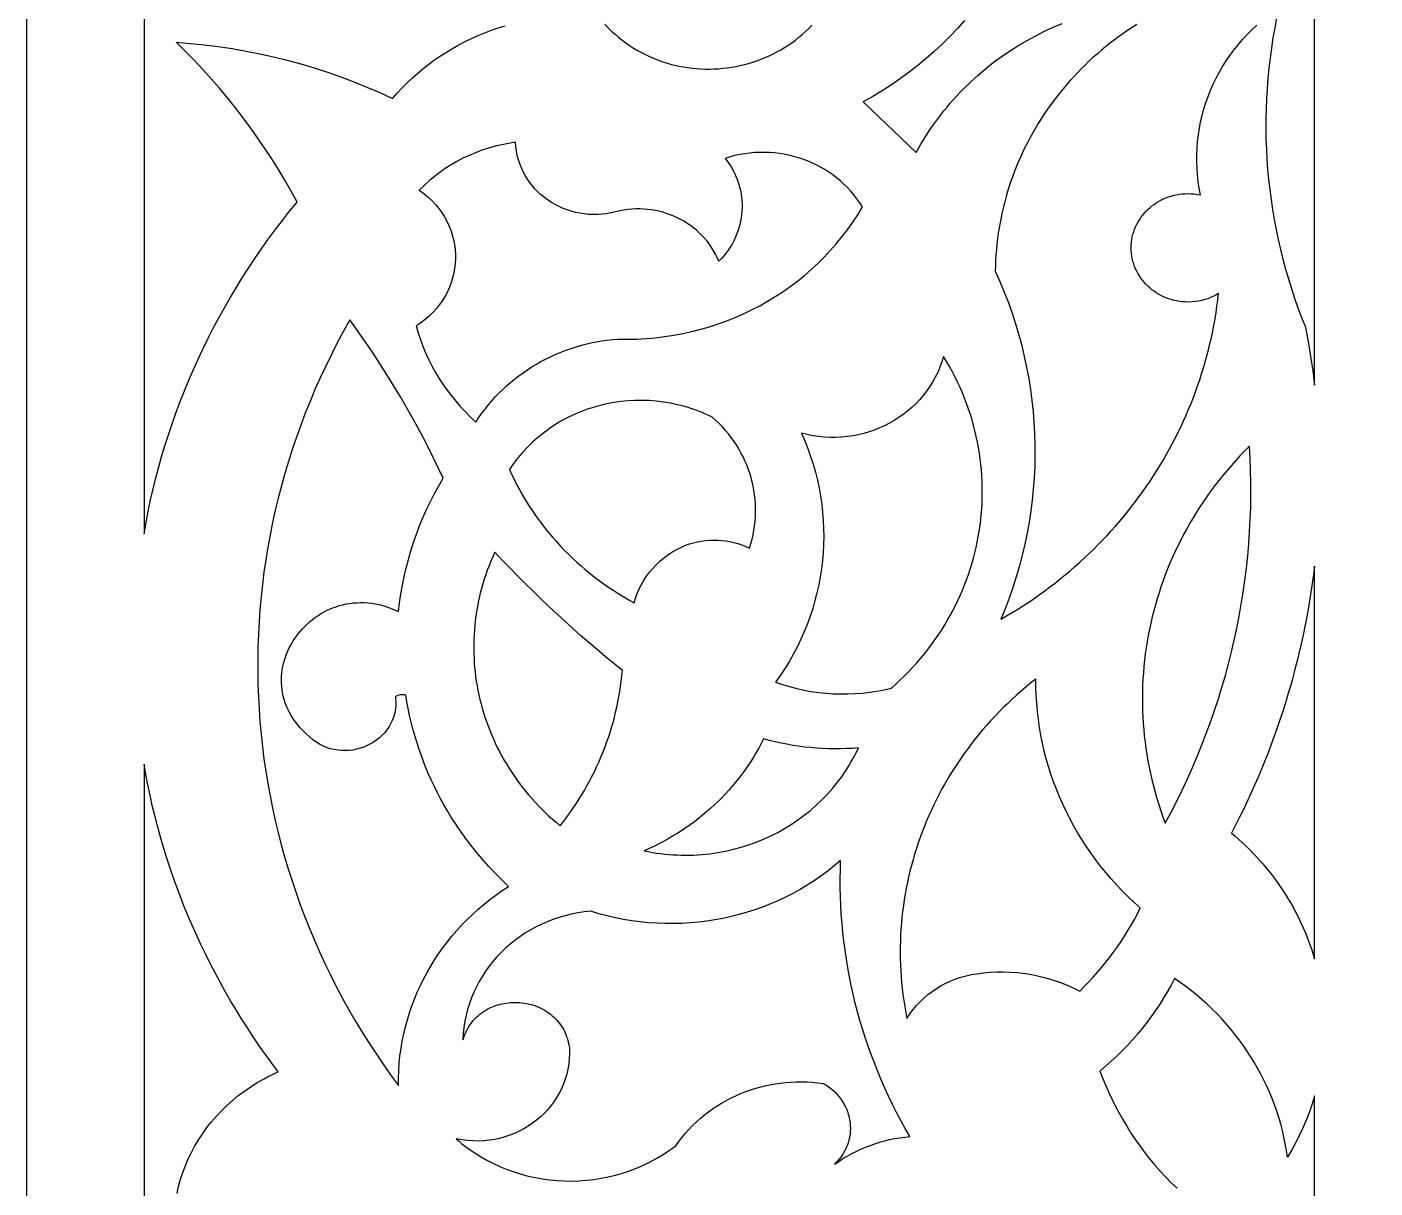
# Model space of a CAD drawing. Extents: x -1429 to -724, y 80 to 630.
# Drawn here: x -1369.3 to -1311.7, y 414.5 to 464.1 of the extents above; entities that cross this region are included whole.
import ezdxf

# ---------------------------------------------------------------- set-up
doc = ezdxf.new("R2010")
doc.units = 0
doc.layers.add('LAYER_1', color=18, linetype='CONTINUOUS')

msp = doc.modelspace()

# ---------------------------------------------------------------- linework, layer by layer
at = {"layer": 'LAYER_1'}
for points in [[(-784.299, 144.673), (-1369.299, 144.673), (-1369.299, 569.673), (-994.512, 569.673), (-784.299, 409.912)], [(-1348.725, 459.168), (-1349.016, 459.111), (-1349.304, 459.043), (-1349.587, 458.963), (-1349.866, 458.871), (-1350.14, 458.769), (-1350.41, 458.656), (-1350.673, 458.531), (-1350.931, 458.396), (-1351.183, 458.251), (-1351.428, 458.095), (-1351.666, 457.93), (-1351.897, 457.754), (-1352.121, 457.569), (-1352.336, 457.374), (-1352.543, 457.17), (-1352.445, 457.101), (-1352.351, 457.03), (-1352.26, 456.957), (-1352.172, 456.882), (-1352.005, 456.726), (-1351.851, 456.563), (-1351.711, 456.392), (-1351.582, 456.216), (-1351.467, 456.034), (-1351.364, 455.846), (-1351.274, 455.654), (-1351.196, 455.458), (-1351.132, 455.259), (-1351.08, 455.058), (-1351.04, 454.854), (-1351.013, 454.648), (-1350.999, 454.442), (-1350.998, 454.235), (-1351.009, 454.029), (-1351.032, 453.823), (-1351.068, 453.619), (-1351.117, 453.417), (-1351.178, 453.217), (-1351.252, 453.021), (-1351.338, 452.829), (-1351.437, 452.641), (-1351.548, 452.458), (-1351.671, 452.28), (-1351.808, 452.109), (-1351.956, 451.945), (-1352.117, 451.788), (-1352.29, 451.639), (-1352.476, 451.498), (-1352.574, 451.431), (-1352.674, 451.367), (-1352.589, 451.074), (-1352.492, 450.785), (-1352.386, 450.5), (-1352.269, 450.22), (-1352.141, 449.943), (-1352.005, 449.672), (-1351.858, 449.405), (-1351.701, 449.143), (-1351.535, 448.886), (-1351.36, 448.636), (-1351.176, 448.391), (-1350.982, 448.152), (-1350.78, 447.919), (-1350.569, 447.693), (-1350.349, 447.474), (-1350.121, 447.261), (-1349.996, 447.451), (-1349.866, 447.637), (-1349.731, 447.818), (-1349.59, 447.994), (-1349.444, 448.166), (-1349.293, 448.334), (-1349.137, 448.496), (-1348.977, 448.654), (-1348.812, 448.807), (-1348.643, 448.955), (-1348.469, 449.098), (-1348.291, 449.236), (-1348.109, 449.369), (-1347.923, 449.497), (-1347.734, 449.619), (-1347.54, 449.736), (-1347.344, 449.847), (-1347.143, 449.953), (-1346.94, 450.053), (-1346.733, 450.148), (-1346.523, 450.236), (-1346.311, 450.319), (-1346.096, 450.396), (-1345.878, 450.467), (-1345.657, 450.532), (-1345.435, 450.591), (-1345.21, 450.643), (-1344.983, 450.689), (-1344.754, 450.729), (-1344.523, 450.762), (-1344.29, 450.789), (-1344.056, 450.809), (-1343.652, 450.803), (-1343.25, 450.811), (-1342.851, 450.832), (-1342.454, 450.866), (-1342.059, 450.913), (-1341.668, 450.973), (-1341.281, 451.045), (-1340.897, 451.13), (-1340.518, 451.227), (-1340.142, 451.336), (-1339.772, 451.457), (-1339.406, 451.589), (-1339.046, 451.734), (-1338.691, 451.889), (-1338.343, 452.056), (-1338, 452.234), (-1337.664, 452.423), (-1337.335, 452.622), (-1337.013, 452.832), (-1336.698, 453.053), (-1336.391, 453.284), (-1336.092, 453.525), (-1335.802, 453.775), (-1335.519, 454.036), (-1335.246, 454.306), (-1334.982, 454.586), (-1334.728, 454.875), (-1334.484, 455.173), (-1334.249, 455.48), (-1334.025, 455.796), (-1333.812, 456.121), (-1333.61, 456.454), (-1333.724, 456.632), (-1333.846, 456.804), (-1333.975, 456.97), (-1334.11, 457.129), (-1334.252, 457.282), (-1334.4, 457.428), (-1334.553, 457.567), (-1334.712, 457.699), (-1334.877, 457.823), (-1335.046, 457.941), (-1335.22, 458.052), (-1335.399, 458.155), (-1335.582, 458.251), (-1335.768, 458.339), (-1335.959, 458.419), (-1336.152, 458.492), (-1336.349, 458.557), (-1336.548, 458.614), (-1336.75, 458.663), (-1336.954, 458.704), (-1337.16, 458.737), (-1337.368, 458.761), (-1337.577, 458.777), (-1337.787, 458.785), (-1337.998, 458.784), (-1338.21, 458.774), (-1338.421, 458.755), (-1338.633, 458.728), (-1338.845, 458.691), (-1339.056, 458.645), (-1339.266, 458.59), (-1339.475, 458.526), (-1339.38, 458.4), (-1339.291, 458.271), (-1339.208, 458.139), (-1339.133, 458.005), (-1339.064, 457.869), (-1339.003, 457.73), (-1338.948, 457.59), (-1338.9, 457.448), (-1338.858, 457.305), (-1338.824, 457.16), (-1338.796, 457.015), (-1338.775, 456.869), (-1338.761, 456.722), (-1338.753, 456.575), (-1338.752, 456.428), (-1338.758, 456.281), (-1338.77, 456.134), (-1338.789, 455.989), (-1338.815, 455.843), (-1338.847, 455.699), (-1338.886, 455.557), (-1338.931, 455.415), (-1338.983, 455.276), (-1339.042, 455.138), (-1339.107, 455.002), (-1339.179, 454.869), (-1339.257, 454.738), (-1339.342, 454.61), (-1339.433, 454.485), (-1339.531, 454.364), (-1339.635, 454.245), (-1339.746, 454.131), (-1339.813, 454.286), (-1339.887, 454.436), (-1339.968, 454.581), (-1340.055, 454.722), (-1340.149, 454.857), (-1340.248, 454.988), (-1340.353, 455.113), (-1340.464, 455.234), (-1340.58, 455.348), (-1340.701, 455.458), (-1340.827, 455.562), (-1340.957, 455.66), (-1341.091, 455.752), (-1341.23, 455.838), (-1341.372, 455.918), (-1341.518, 455.992), (-1341.667, 456.06), (-1341.819, 456.121), (-1341.975, 456.176), (-1342.132, 456.224), (-1342.293, 456.265), (-1342.455, 456.3), (-1342.619, 456.327), (-1342.785, 456.347), (-1342.952, 456.361), (-1343.121, 456.367), (-1343.29, 456.365), (-1343.46, 456.356), (-1343.631, 456.339), (-1343.802, 456.314), (-1343.973, 456.282), (-1344.143, 456.241), (-1344.34, 456.195), (-1344.536, 456.161), (-1344.732, 456.137), (-1344.927, 456.125), (-1345.12, 456.123), (-1345.311, 456.132), (-1345.5, 456.151), (-1345.686, 456.18), (-1345.87, 456.219), (-1346.05, 456.267), (-1346.226, 456.325), (-1346.398, 456.391), (-1346.566, 456.466), (-1346.73, 456.55), (-1346.888, 456.642), (-1347.04, 456.742), (-1347.187, 456.849), (-1347.327, 456.964), (-1347.461, 457.086), (-1347.588, 457.215), (-1347.707, 457.351), (-1347.819, 457.493), (-1347.922, 457.641), (-1348.017, 457.796), (-1348.104, 457.956), (-1348.181, 458.121), (-1348.249, 458.291), (-1348.306, 458.467), (-1348.354, 458.647), (-1348.391, 458.831), (-1348.417, 459.02), (-1348.431, 459.213)], [(-1355.779, 451.141), (-1356.042, 450.649), (-1356.295, 450.155), (-1356.538, 449.657), (-1356.771, 449.156), (-1356.995, 448.653), (-1357.208, 448.147), (-1357.412, 447.638), (-1357.606, 447.127), (-1357.791, 446.614), (-1357.965, 446.098), (-1358.13, 445.581), (-1358.285, 445.062), (-1358.43, 444.541), (-1358.566, 444.018), (-1358.691, 443.493), (-1358.807, 442.968), (-1358.914, 442.441), (-1359.01, 441.913), (-1359.097, 441.383), (-1359.175, 440.853), (-1359.242, 440.322), (-1359.3, 439.791), (-1359.348, 439.258), (-1359.387, 438.726), (-1359.415, 438.193), (-1359.435, 437.66), (-1359.444, 437.127), (-1359.444, 436.594), (-1359.435, 436.061), (-1359.415, 435.528), (-1359.386, 434.996), (-1359.348, 434.464), (-1359.3, 433.933), (-1359.242, 433.403), (-1359.175, 432.874), (-1359.098, 432.346), (-1359.011, 431.819), (-1358.916, 431.293), (-1358.81, 430.769), (-1358.695, 430.246), (-1358.57, 429.725), (-1358.436, 429.206), (-1358.293, 428.688), (-1358.14, 428.173), (-1357.977, 427.66), (-1357.805, 427.148), (-1357.623, 426.64), (-1357.432, 426.134), (-1357.232, 425.63), (-1357.022, 425.13), (-1356.802, 424.632), (-1356.573, 424.137), (-1356.335, 423.645), (-1356.087, 423.157), (-1355.83, 422.672), (-1355.563, 422.19), (-1355.287, 421.712), (-1355.002, 421.238), (-1354.707, 420.768), (-1354.403, 420.301), (-1354.089, 419.839), (-1353.766, 419.381), (-1353.434, 418.928), (-1353.432, 419.247), (-1353.42, 419.564), (-1353.397, 419.88), (-1353.365, 420.194), (-1353.321, 420.506), (-1353.268, 420.815), (-1353.205, 421.123), (-1353.132, 421.427), (-1353.05, 421.729), (-1352.958, 422.028), (-1352.856, 422.323), (-1352.745, 422.615), (-1352.625, 422.904), (-1352.495, 423.188), (-1352.357, 423.469), (-1352.209, 423.745), (-1352.053, 424.017), (-1351.888, 424.285), (-1351.715, 424.547), (-1351.533, 424.804), (-1351.342, 425.057), (-1351.143, 425.303), (-1350.936, 425.544), (-1350.722, 425.78), (-1350.499, 426.009), (-1350.268, 426.232), (-1350.029, 426.449), (-1349.783, 426.659), (-1349.53, 426.862), (-1349.269, 427.058), (-1349.001, 427.247), (-1348.725, 427.428), (-1348.945, 427.636), (-1349.159, 427.847), (-1349.369, 428.062), (-1349.574, 428.281), (-1349.773, 428.503), (-1349.968, 428.73), (-1350.157, 428.959), (-1350.342, 429.192), (-1350.521, 429.429), (-1350.695, 429.668), (-1350.864, 429.911), (-1351.028, 430.157), (-1351.186, 430.406), (-1351.339, 430.658), (-1351.486, 430.912), (-1351.628, 431.17), (-1351.764, 431.43), (-1351.895, 431.693), (-1352.02, 431.958), (-1352.14, 432.226), (-1352.254, 432.496), (-1352.362, 432.768), (-1352.465, 433.043), (-1352.561, 433.319), (-1352.652, 433.598), (-1352.737, 433.879), (-1352.816, 434.161), (-1352.889, 434.446), (-1352.955, 434.732), (-1353.016, 435.02), (-1353.071, 435.309), (-1353.119, 435.6), (-1353.176, 435.608), (-1353.233, 435.612), (-1353.29, 435.611), (-1353.346, 435.605), (-1353.402, 435.594), (-1353.456, 435.579), (-1353.509, 435.559), (-1353.56, 435.535), (-1353.551, 435.444), (-1353.546, 435.355), (-1353.547, 435.181), (-1353.562, 435.012), (-1353.591, 434.848), (-1353.633, 434.691), (-1353.688, 434.54), (-1353.754, 434.395), (-1353.831, 434.257), (-1353.919, 434.126), (-1354.016, 434.003), (-1354.123, 433.888), (-1354.237, 433.781), (-1354.36, 433.682), (-1354.489, 433.592), (-1354.625, 433.511), (-1354.766, 433.44), (-1354.913, 433.378), (-1355.063, 433.326), (-1355.217, 433.285), (-1355.374, 433.254), (-1355.534, 433.234), (-1355.695, 433.226), (-1355.856, 433.229), (-1356.019, 433.244), (-1356.18, 433.271), (-1356.341, 433.311), (-1356.499, 433.363), (-1356.655, 433.429), (-1356.808, 433.508), (-1356.957, 433.601), (-1357.102, 433.708), (-1357.241, 433.829), (-1357.378, 433.95), (-1357.505, 434.072), (-1357.623, 434.198), (-1357.733, 434.326), (-1357.834, 434.456), (-1357.927, 434.587), (-1358.011, 434.721), (-1358.087, 434.857), (-1358.155, 434.993), (-1358.215, 435.131), (-1358.267, 435.271), (-1358.312, 435.411), (-1358.349, 435.551), (-1358.378, 435.692), (-1358.401, 435.834), (-1358.416, 435.975), (-1358.424, 436.116), (-1358.426, 436.258), (-1358.421, 436.398), (-1358.409, 436.538), (-1358.391, 436.677), (-1358.366, 436.815), (-1358.335, 436.952), (-1358.299, 437.088), (-1358.256, 437.222), (-1358.207, 437.354), (-1358.153, 437.484), (-1358.094, 437.612), (-1358.029, 437.737), (-1357.959, 437.86), (-1357.883, 437.98), (-1357.803, 438.098), (-1357.718, 438.212), (-1357.628, 438.323), (-1357.534, 438.43), (-1357.435, 438.534), (-1357.332, 438.634), (-1357.225, 438.729), (-1357.114, 438.821), (-1356.999, 438.908), (-1356.881, 438.99), (-1356.758, 439.068), (-1356.632, 439.14), (-1356.503, 439.208), (-1356.371, 439.27), (-1356.236, 439.326), (-1356.097, 439.377), (-1355.956, 439.421), (-1355.812, 439.46), (-1355.666, 439.492), (-1355.517, 439.518), (-1355.366, 439.536), (-1355.213, 439.548), (-1355.058, 439.553), (-1354.901, 439.551), (-1354.743, 439.541), (-1354.583, 439.524), (-1354.421, 439.498), (-1354.258, 439.465), (-1354.094, 439.423), (-1353.929, 439.373), (-1353.763, 439.314), (-1353.596, 439.247), (-1353.429, 439.17), (-1353.384, 439.546), (-1353.328, 439.919), (-1353.263, 440.291), (-1353.187, 440.661), (-1353.102, 441.028), (-1353.007, 441.393), (-1352.901, 441.756), (-1352.786, 442.115), (-1352.661, 442.472), (-1352.527, 442.826), (-1352.383, 443.176), (-1352.229, 443.523), (-1352.066, 443.866), (-1351.893, 444.205), (-1351.711, 444.54), (-1351.519, 444.871), (-1351.729, 445.313), (-1351.945, 445.753), (-1352.165, 446.19), (-1352.391, 446.625), (-1352.623, 447.058), (-1352.859, 447.487), (-1353.101, 447.914), (-1353.348, 448.339), (-1353.6, 448.76), (-1353.857, 449.179), (-1354.119, 449.595), (-1354.387, 450.007), (-1354.659, 450.417), (-1354.937, 450.825), (-1355.219, 451.229), (-1355.507, 451.63)], [(-1330.218, 449.835), (-1330.302, 449.608), (-1330.396, 449.387), (-1330.501, 449.174), (-1330.617, 448.967), (-1330.742, 448.768), (-1330.877, 448.576), (-1331.021, 448.391), (-1331.174, 448.214), (-1331.336, 448.046), (-1331.505, 447.885), (-1331.683, 447.733), (-1331.867, 447.59), (-1332.058, 447.455), (-1332.256, 447.33), (-1332.459, 447.214), (-1332.669, 447.107), (-1332.883, 447.01), (-1333.103, 446.923), (-1333.326, 446.846), (-1333.554, 446.779), (-1333.786, 446.723), (-1334.021, 446.678), (-1334.259, 446.644), (-1334.499, 446.621), (-1334.742, 446.609), (-1334.986, 446.609), (-1335.231, 446.621), (-1335.478, 446.645), (-1335.725, 446.681), (-1335.972, 446.73), (-1336.219, 446.791), (-1336.076, 446.462), (-1335.944, 446.131), (-1335.824, 445.797), (-1335.716, 445.46), (-1335.619, 445.122), (-1335.534, 444.781), (-1335.461, 444.439), (-1335.399, 444.096), (-1335.349, 443.752), (-1335.31, 443.407), (-1335.283, 443.061), (-1335.268, 442.715), (-1335.263, 442.37), (-1335.27, 442.024), (-1335.289, 441.679), (-1335.319, 441.335), (-1335.36, 440.992), (-1335.413, 440.65), (-1335.477, 440.31), (-1335.552, 439.971), (-1335.638, 439.635), (-1335.735, 439.301), (-1335.844, 438.97), (-1335.964, 438.642), (-1336.095, 438.317), (-1336.237, 437.995), (-1336.39, 437.677), (-1336.554, 437.363), (-1336.729, 437.053), (-1336.915, 436.748), (-1337.112, 436.447), (-1337.32, 436.151), (-1337.022, 436.05), (-1336.72, 435.96), (-1336.416, 435.882), (-1336.11, 435.815), (-1335.801, 435.759), (-1335.491, 435.715), (-1335.179, 435.682), (-1334.867, 435.66), (-1334.554, 435.65), (-1334.24, 435.651), (-1333.927, 435.664), (-1333.614, 435.688), (-1333.302, 435.724), (-1332.991, 435.771), (-1332.681, 435.83), (-1332.373, 435.901), (-1332.18, 436.072), (-1331.992, 436.247), (-1331.808, 436.425), (-1331.63, 436.607), (-1331.456, 436.791), (-1331.287, 436.978), (-1331.123, 437.168), (-1330.963, 437.361), (-1330.809, 437.556), (-1330.659, 437.754), (-1330.514, 437.955), (-1330.374, 438.158), (-1330.239, 438.363), (-1330.109, 438.571), (-1329.984, 438.781), (-1329.864, 438.993), (-1329.748, 439.207), (-1329.638, 439.423), (-1329.532, 439.641), (-1329.432, 439.861), (-1329.337, 440.082), (-1329.246, 440.306), (-1329.161, 440.53), (-1329.081, 440.756), (-1329.005, 440.984), (-1328.935, 441.213), (-1328.87, 441.443), (-1328.81, 441.674), (-1328.755, 441.906), (-1328.705, 442.139), (-1328.66, 442.373), (-1328.621, 442.608), (-1328.587, 442.844), (-1328.557, 443.08), (-1328.533, 443.317), (-1328.514, 443.554), (-1328.501, 443.792), (-1328.492, 444.03), (-1328.489, 444.268), (-1328.491, 444.507), (-1328.498, 444.746), (-1328.511, 444.984), (-1328.529, 445.223), (-1328.552, 445.461), (-1328.58, 445.699), (-1328.614, 445.937), (-1328.653, 446.174), (-1328.698, 446.411), (-1328.748, 446.647), (-1328.803, 446.883), (-1328.863, 447.118), (-1328.929, 447.352), (-1329.001, 447.585), (-1329.077, 447.817), (-1329.16, 448.049), (-1329.247, 448.279), (-1329.341, 448.507), (-1329.439, 448.735), (-1329.543, 448.961), (-1329.653, 449.186), (-1329.768, 449.409), (-1329.889, 449.63), (-1330.015, 449.85), (-1330.147, 450.068)], [(-1343.327, 448.185), (-1343.63, 448.168), (-1343.931, 448.138), (-1344.23, 448.094), (-1344.527, 448.038), (-1344.82, 447.969), (-1345.11, 447.888), (-1345.395, 447.794), (-1345.676, 447.687), (-1345.952, 447.568), (-1346.222, 447.438), (-1346.487, 447.295), (-1346.745, 447.14), (-1346.995, 446.974), (-1347.239, 446.795), (-1347.474, 446.606), (-1347.701, 446.405), (-1347.919, 446.193), (-1348.127, 445.969), (-1348.228, 445.853), (-1348.326, 445.735), (-1348.421, 445.614), (-1348.514, 445.49), (-1348.604, 445.363), (-1348.691, 445.234), (-1348.588, 445.01), (-1348.48, 444.789), (-1348.367, 444.57), (-1348.251, 444.354), (-1348.129, 444.14), (-1348.004, 443.929), (-1347.873, 443.72), (-1347.739, 443.515), (-1347.601, 443.312), (-1347.458, 443.112), (-1347.311, 442.915), (-1347.16, 442.721), (-1347.005, 442.529), (-1346.846, 442.341), (-1346.683, 442.156), (-1346.517, 441.975), (-1346.346, 441.796), (-1346.172, 441.621), (-1345.994, 441.449), (-1345.812, 441.28), (-1345.627, 441.115), (-1345.438, 440.954), (-1345.246, 440.796), (-1345.05, 440.641), (-1344.851, 440.491), (-1344.649, 440.344), (-1344.443, 440.201), (-1344.234, 440.061), (-1344.022, 439.926), (-1343.807, 439.794), (-1343.588, 439.667), (-1343.367, 439.544), (-1343.305, 439.747), (-1343.232, 439.946), (-1343.148, 440.139), (-1343.052, 440.327), (-1342.946, 440.509), (-1342.829, 440.684), (-1342.703, 440.853), (-1342.566, 441.014), (-1342.421, 441.168), (-1342.266, 441.314), (-1342.103, 441.451), (-1341.932, 441.58), (-1341.752, 441.7), (-1341.565, 441.81), (-1341.371, 441.911), (-1341.17, 442.001), (-1341.002, 442.058), (-1340.832, 442.107), (-1340.66, 442.147), (-1340.487, 442.179), (-1340.313, 442.201), (-1340.139, 442.215), (-1339.964, 442.221), (-1339.789, 442.217), (-1339.614, 442.206), (-1339.44, 442.185), (-1339.268, 442.156), (-1339.097, 442.118), (-1338.927, 442.072), (-1338.76, 442.017), (-1338.596, 441.954), (-1338.434, 441.882), (-1338.375, 442.07), (-1338.325, 442.259), (-1338.281, 442.449), (-1338.245, 442.639), (-1338.216, 442.829), (-1338.195, 443.02), (-1338.18, 443.211), (-1338.173, 443.401), (-1338.173, 443.591), (-1338.18, 443.781), (-1338.195, 443.97), (-1338.216, 444.158), (-1338.244, 444.345), (-1338.279, 444.531), (-1338.321, 444.716), (-1338.369, 444.899), (-1338.425, 445.08), (-1338.487, 445.259), (-1338.555, 445.437), (-1338.63, 445.612), (-1338.712, 445.784), (-1338.8, 445.954), (-1338.895, 446.121), (-1338.996, 446.285), (-1339.103, 446.446), (-1339.217, 446.604), (-1339.337, 446.758), (-1339.463, 446.908), (-1339.595, 447.055), (-1339.733, 447.197), (-1339.878, 447.336), (-1340.028, 447.469), (-1340.172, 447.539), (-1340.317, 447.605), (-1340.462, 447.668), (-1340.609, 447.726), (-1340.756, 447.782), (-1340.905, 447.833), (-1341.053, 447.881), (-1341.203, 447.926), (-1341.504, 448.004), (-1341.806, 448.069), (-1342.11, 448.119), (-1342.414, 448.156), (-1342.719, 448.179), (-1343.023, 448.189)], [(-1317.275, 446.035), (-1317.471, 445.83), (-1317.663, 445.623), (-1317.851, 445.413), (-1318.034, 445.2), (-1318.213, 444.985), (-1318.388, 444.767), (-1318.558, 444.546), (-1318.724, 444.324), (-1318.885, 444.099), (-1319.042, 443.871), (-1319.195, 443.642), (-1319.343, 443.41), (-1319.486, 443.176), (-1319.625, 442.94), (-1319.76, 442.702), (-1319.89, 442.463), (-1320.016, 442.221), (-1320.137, 441.977), (-1320.254, 441.732), (-1320.366, 441.485), (-1320.473, 441.237), (-1320.576, 440.987), (-1320.674, 440.735), (-1320.768, 440.482), (-1320.857, 440.228), (-1320.941, 439.972), (-1321.021, 439.715), (-1321.096, 439.457), (-1321.166, 439.198), (-1321.232, 438.937), (-1321.293, 438.676), (-1321.349, 438.414), (-1321.401, 438.15), (-1321.448, 437.886), (-1321.49, 437.622), (-1321.527, 437.356), (-1321.559, 437.09), (-1321.587, 436.823), (-1321.61, 436.556), (-1321.628, 436.288), (-1321.641, 436.019), (-1321.649, 435.751), (-1321.653, 435.482), (-1321.651, 435.213), (-1321.645, 434.943), (-1321.634, 434.674), (-1321.617, 434.405), (-1321.596, 434.135), (-1321.57, 433.866), (-1321.539, 433.596), (-1321.503, 433.327), (-1321.462, 433.058), (-1321.416, 432.79), (-1321.365, 432.522), (-1321.309, 432.254), (-1321.248, 431.987), (-1321.182, 431.72), (-1321.111, 431.454), (-1321.035, 431.188), (-1320.953, 430.924), (-1320.867, 430.66), (-1320.775, 430.397), (-1320.678, 430.134), (-1320.428, 430.601), (-1320.187, 431.071), (-1319.954, 431.544), (-1319.73, 432.021), (-1319.515, 432.5), (-1319.308, 432.983), (-1319.111, 433.469), (-1318.921, 433.957), (-1318.741, 434.448), (-1318.57, 434.942), (-1318.407, 435.438), (-1318.253, 435.937), (-1318.108, 436.437), (-1317.972, 436.94), (-1317.845, 437.445), (-1317.727, 437.952), (-1317.618, 438.461), (-1317.517, 438.971), (-1317.426, 439.483), (-1317.344, 439.997), (-1317.271, 440.512), (-1317.207, 441.028), (-1317.152, 441.546), (-1317.107, 442.064), (-1317.07, 442.583), (-1317.043, 443.104), (-1317.025, 443.625), (-1317.016, 444.146), (-1317.017, 444.668), (-1317.027, 445.191), (-1317.046, 445.714), (-1317.074, 446.237)], [(-1349.402, 441.511), (-1349.484, 441.319), (-1349.561, 441.127), (-1349.634, 440.934), (-1349.702, 440.74), (-1349.766, 440.545), (-1349.826, 440.349), (-1349.881, 440.153), (-1349.933, 439.957), (-1349.979, 439.76), (-1350.022, 439.562), (-1350.06, 439.364), (-1350.094, 439.166), (-1350.124, 438.968), (-1350.149, 438.769), (-1350.171, 438.57), (-1350.188, 438.371), (-1350.201, 438.172), (-1350.21, 437.973), (-1350.214, 437.775), (-1350.215, 437.576), (-1350.211, 437.378), (-1350.203, 437.18), (-1350.192, 436.982), (-1350.176, 436.784), (-1350.156, 436.587), (-1350.132, 436.391), (-1350.104, 436.195), (-1350.072, 436), (-1350.035, 435.805), (-1349.995, 435.611), (-1349.951, 435.418), (-1349.903, 435.226), (-1349.851, 435.035), (-1349.795, 434.845), (-1349.735, 434.656), (-1349.672, 434.468), (-1349.604, 434.281), (-1349.532, 434.095), (-1349.457, 433.91), (-1349.377, 433.727), (-1349.294, 433.545), (-1349.207, 433.365), (-1349.117, 433.186), (-1349.022, 433.009), (-1348.924, 432.834), (-1348.821, 432.66), (-1348.715, 432.487), (-1348.606, 432.317), (-1348.492, 432.149), (-1348.375, 431.982), (-1348.254, 431.817), (-1348.13, 431.655), (-1348.002, 431.494), (-1347.87, 431.336), (-1347.734, 431.18), (-1347.595, 431.026), (-1347.452, 430.874), (-1347.306, 430.725), (-1347.156, 430.579), (-1347.003, 430.434), (-1346.846, 430.293), (-1346.685, 430.154), (-1346.521, 430.017), (-1346.379, 430.199), (-1346.241, 430.383), (-1346.107, 430.568), (-1345.976, 430.756), (-1345.849, 430.946), (-1345.725, 431.138), (-1345.605, 431.331), (-1345.489, 431.527), (-1345.377, 431.724), (-1345.268, 431.923), (-1345.163, 432.124), (-1345.062, 432.327), (-1344.965, 432.531), (-1344.871, 432.736), (-1344.782, 432.943), (-1344.696, 433.152), (-1344.614, 433.362), (-1344.536, 433.573), (-1344.462, 433.786), (-1344.392, 434), (-1344.326, 434.215), (-1344.264, 434.432), (-1344.206, 434.649), (-1344.152, 434.867), (-1344.102, 435.087), (-1344.056, 435.307), (-1344.014, 435.529), (-1343.976, 435.751), (-1343.942, 435.974), (-1343.913, 436.198), (-1343.888, 436.423), (-1343.866, 436.648), (-1344.228, 436.943), (-1344.587, 437.24), (-1344.943, 437.541), (-1345.296, 437.845), (-1345.647, 438.151), (-1345.994, 438.46), (-1346.339, 438.772), (-1346.682, 439.086), (-1347.021, 439.404), (-1347.358, 439.724), (-1347.691, 440.047), (-1348.022, 440.373), (-1348.35, 440.701), (-1348.675, 441.032), (-1348.997, 441.365), (-1349.316, 441.702)], [(-1314.345, 440.739), (-1314.396, 440.368), (-1314.451, 439.998), (-1314.51, 439.629), (-1314.573, 439.26), (-1314.64, 438.893), (-1314.712, 438.526), (-1314.788, 438.159), (-1314.868, 437.794), (-1314.952, 437.43), (-1315.041, 437.066), (-1315.133, 436.703), (-1315.23, 436.342), (-1315.331, 435.981), (-1315.436, 435.622), (-1315.545, 435.263), (-1315.659, 434.906), (-1315.776, 434.55), (-1315.897, 434.195), (-1316.023, 433.841), (-1316.153, 433.489), (-1316.286, 433.138), (-1316.424, 432.788), (-1316.566, 432.439), (-1316.712, 432.092), (-1316.862, 431.747), (-1317.016, 431.402), (-1317.174, 431.06), (-1317.336, 430.718), (-1317.502, 430.379), (-1317.672, 430.041), (-1317.845, 429.704), (-1317.685, 429.569), (-1317.528, 429.43), (-1317.374, 429.29), (-1317.223, 429.147), (-1317.075, 429.002), (-1316.93, 428.854), (-1316.787, 428.704), (-1316.648, 428.552), (-1316.513, 428.397), (-1316.38, 428.24), (-1316.25, 428.081), (-1316.124, 427.92), (-1316.001, 427.757), (-1315.881, 427.592), (-1315.764, 427.425), (-1315.65, 427.256), (-1315.54, 427.086), (-1315.433, 426.913), (-1315.33, 426.739), (-1315.23, 426.563), (-1315.133, 426.385), (-1315.039, 426.206), (-1314.95, 426.025), (-1314.863, 425.842), (-1314.78, 425.658), (-1314.701, 425.473), (-1314.625, 425.286), (-1314.552, 425.097), (-1314.484, 424.908), (-1314.418, 424.717), (-1314.357, 424.525), (-1314.299, 424.331), (-1314.299, 441.11)], [(-1326.413, 436.118), (-1326.618, 435.949), (-1326.82, 435.778), (-1327.018, 435.604), (-1327.213, 435.426), (-1327.404, 435.247), (-1327.592, 435.064), (-1327.776, 434.879), (-1327.956, 434.691), (-1328.133, 434.5), (-1328.306, 434.307), (-1328.475, 434.111), (-1328.641, 433.913), (-1328.803, 433.713), (-1328.961, 433.51), (-1329.115, 433.306), (-1329.266, 433.098), (-1329.412, 432.889), (-1329.555, 432.678), (-1329.694, 432.464), (-1329.83, 432.249), (-1329.961, 432.031), (-1330.088, 431.812), (-1330.212, 431.591), (-1330.331, 431.367), (-1330.447, 431.143), (-1330.558, 430.916), (-1330.666, 430.688), (-1330.769, 430.458), (-1330.869, 430.227), (-1330.964, 429.994), (-1331.056, 429.759), (-1331.143, 429.523), (-1331.226, 429.286), (-1331.305, 429.048), (-1331.38, 428.808), (-1331.45, 428.567), (-1331.517, 428.325), (-1331.579, 428.082), (-1331.637, 427.838), (-1331.691, 427.592), (-1331.74, 427.346), (-1331.786, 427.099), (-1331.826, 426.851), (-1331.863, 426.602), (-1331.895, 426.353), (-1331.923, 426.102), (-1331.946, 425.851), (-1331.965, 425.6), (-1331.98, 425.348), (-1331.99, 425.095), (-1331.996, 424.842), (-1331.997, 424.589), (-1331.994, 424.335), (-1331.986, 424.081), (-1331.974, 423.827), (-1331.957, 423.572), (-1331.935, 423.317), (-1331.909, 423.063), (-1331.879, 422.808), (-1331.843, 422.553), (-1331.803, 422.298), (-1331.759, 422.043), (-1331.709, 421.789), (-1331.585, 421.98), (-1331.45, 422.162), (-1331.305, 422.337), (-1331.15, 422.502), (-1330.986, 422.658), (-1330.814, 422.806), (-1330.634, 422.943), (-1330.446, 423.07), (-1330.25, 423.188), (-1330.048, 423.294), (-1329.84, 423.39), (-1329.626, 423.475), (-1329.407, 423.548), (-1329.182, 423.61), (-1328.953, 423.659), (-1328.721, 423.697), (-1328.437, 423.733), (-1328.153, 423.758), (-1327.87, 423.771), (-1327.586, 423.774), (-1327.303, 423.765), (-1327.021, 423.746), (-1326.74, 423.715), (-1326.461, 423.673), (-1326.183, 423.621), (-1325.909, 423.557), (-1325.637, 423.483), (-1325.368, 423.398), (-1325.103, 423.302), (-1324.841, 423.196), (-1324.584, 423.08), (-1324.331, 422.952), (-1324.133, 423.149), (-1323.94, 423.349), (-1323.751, 423.553), (-1323.568, 423.761), (-1323.388, 423.972), (-1323.214, 424.186), (-1323.044, 424.404), (-1322.879, 424.625), (-1322.719, 424.85), (-1322.564, 425.077), (-1322.414, 425.308), (-1322.269, 425.542), (-1322.129, 425.778), (-1321.994, 426.018), (-1321.864, 426.26), (-1321.74, 426.505), (-1322.005, 426.744), (-1322.263, 426.989), (-1322.513, 427.24), (-1322.755, 427.496), (-1322.99, 427.757), (-1323.218, 428.024), (-1323.437, 428.296), (-1323.649, 428.573), (-1323.853, 428.855), (-1324.049, 429.141), (-1324.237, 429.432), (-1324.417, 429.727), (-1324.589, 430.026), (-1324.752, 430.329), (-1324.908, 430.636), (-1325.054, 430.946), (-1325.193, 431.26), (-1325.323, 431.578), (-1325.444, 431.898), (-1325.556, 432.222), (-1325.66, 432.549), (-1325.755, 432.878), (-1325.841, 433.21), (-1325.918, 433.544), (-1325.986, 433.88), (-1326.045, 434.218), (-1326.095, 434.559), (-1326.136, 434.901), (-1326.167, 435.245), (-1326.189, 435.59), (-1326.201, 435.936), (-1326.204, 436.284)], [(-1337.931, 433.532), (-1338.036, 433.337), (-1338.146, 433.145), (-1338.259, 432.955), (-1338.377, 432.768), (-1338.499, 432.584), (-1338.626, 432.403), (-1338.756, 432.224), (-1338.89, 432.049), (-1339.028, 431.877), (-1339.17, 431.707), (-1339.315, 431.541), (-1339.465, 431.378), (-1339.618, 431.218), (-1339.774, 431.061), (-1339.935, 430.907), (-1340.098, 430.757), (-1340.265, 430.611), (-1340.436, 430.468), (-1340.609, 430.328), (-1340.786, 430.192), (-1340.967, 430.06), (-1341.15, 429.931), (-1341.336, 429.806), (-1341.526, 429.685), (-1341.718, 429.568), (-1341.913, 429.454), (-1342.111, 429.345), (-1342.312, 429.24), (-1342.516, 429.139), (-1342.722, 429.042), (-1342.931, 428.949), (-1342.754, 428.913), (-1342.578, 428.881), (-1342.402, 428.853), (-1342.225, 428.829), (-1342.049, 428.808), (-1341.873, 428.791), (-1341.697, 428.778), (-1341.522, 428.769), (-1341.347, 428.763), (-1341.172, 428.761), (-1340.997, 428.763), (-1340.823, 428.768), (-1340.65, 428.777), (-1340.477, 428.789), (-1340.134, 428.824), (-1339.793, 428.873), (-1339.456, 428.935), (-1339.123, 429.011), (-1338.794, 429.1), (-1338.469, 429.202), (-1338.15, 429.317), (-1337.837, 429.445), (-1337.529, 429.585), (-1337.228, 429.737), (-1336.934, 429.902), (-1336.648, 430.078), (-1336.369, 430.265), (-1336.098, 430.464), (-1335.836, 430.674), (-1335.582, 430.895), (-1335.339, 431.127), (-1335.105, 431.369), (-1334.882, 431.622), (-1334.774, 431.752), (-1334.669, 431.885), (-1334.567, 432.02), (-1334.467, 432.157), (-1334.371, 432.297), (-1334.277, 432.44), (-1334.187, 432.585), (-1334.1, 432.732), (-1334.015, 432.881), (-1333.934, 433.033), (-1333.856, 433.187), (-1333.782, 433.343), (-1334.038, 433.325), (-1334.293, 433.312), (-1334.549, 433.305), (-1334.805, 433.303), (-1335.06, 433.308), (-1335.316, 433.318), (-1335.571, 433.333), (-1335.825, 433.355), (-1336.079, 433.382), (-1336.332, 433.414), (-1336.584, 433.453), (-1336.836, 433.497), (-1337.086, 433.546), (-1337.335, 433.602), (-1337.583, 433.662), (-1337.83, 433.729)], [(-1334.814, 428.305), (-1335.094, 428.083), (-1335.381, 427.871), (-1335.673, 427.67), (-1335.972, 427.479), (-1336.276, 427.298), (-1336.586, 427.127), (-1336.901, 426.966), (-1337.22, 426.816), (-1337.544, 426.676), (-1337.873, 426.547), (-1338.205, 426.429), (-1338.54, 426.321), (-1338.88, 426.223), (-1339.222, 426.137), (-1339.566, 426.061), (-1339.914, 425.996), (-1340.263, 425.942), (-1340.614, 425.899), (-1340.967, 425.867), (-1341.321, 425.846), (-1341.676, 425.836), (-1342.032, 425.838), (-1342.388, 425.85), (-1342.744, 425.874), (-1343.1, 425.91), (-1343.455, 425.957), (-1343.81, 426.015), (-1344.164, 426.085), (-1344.516, 426.167), (-1344.866, 426.26), (-1345.215, 426.365), (-1345.496, 426.335), (-1345.773, 426.294), (-1346.046, 426.24), (-1346.313, 426.176), (-1346.576, 426.099), (-1346.833, 426.012), (-1347.084, 425.915), (-1347.33, 425.807), (-1347.569, 425.689), (-1347.802, 425.561), (-1348.028, 425.424), (-1348.246, 425.277), (-1348.458, 425.122), (-1348.661, 424.958), (-1348.857, 424.786), (-1349.044, 424.605), (-1349.223, 424.417), (-1349.393, 424.222), (-1349.553, 424.019), (-1349.705, 423.81), (-1349.846, 423.594), (-1349.978, 423.371), (-1350.099, 423.143), (-1350.21, 422.909), (-1350.309, 422.67), (-1350.398, 422.425), (-1350.475, 422.176), (-1350.54, 421.922), (-1350.594, 421.664), (-1350.635, 421.402), (-1350.663, 421.137), (-1350.678, 420.868), (-1350.644, 420.975), (-1350.605, 421.078), (-1350.562, 421.177), (-1350.516, 421.273), (-1350.465, 421.364), (-1350.412, 421.452), (-1350.355, 421.537), (-1350.295, 421.617), (-1350.232, 421.694), (-1350.166, 421.768), (-1350.097, 421.837), (-1350.026, 421.903), (-1349.952, 421.965), (-1349.875, 422.024), (-1349.797, 422.079), (-1349.716, 422.13), (-1349.634, 422.178), (-1349.55, 422.222), (-1349.464, 422.263), (-1349.376, 422.3), (-1349.287, 422.333), (-1349.197, 422.363), (-1349.106, 422.389), (-1349.014, 422.411), (-1348.921, 422.431), (-1348.827, 422.446), (-1348.638, 422.467), (-1348.448, 422.473), (-1348.259, 422.466), (-1348.07, 422.445), (-1347.883, 422.41), (-1347.7, 422.362), (-1347.61, 422.333), (-1347.521, 422.3), (-1347.434, 422.264), (-1347.348, 422.225), (-1347.264, 422.182), (-1347.182, 422.136), (-1347.102, 422.086), (-1347.023, 422.033), (-1346.947, 421.977), (-1346.874, 421.918), (-1346.802, 421.855), (-1346.734, 421.789), (-1346.668, 421.72), (-1346.605, 421.648), (-1346.546, 421.572), (-1346.489, 421.493), (-1346.436, 421.411), (-1346.386, 421.326), (-1346.34, 421.237), (-1346.298, 421.145), (-1346.259, 421.05), (-1346.225, 420.952), (-1346.194, 420.851), (-1346.168, 420.746), (-1346.147, 420.639), (-1346.13, 420.528), (-1346.124, 420.295), (-1346.133, 420.066), (-1346.155, 419.841), (-1346.192, 419.62), (-1346.241, 419.403), (-1346.303, 419.192), (-1346.378, 418.987), (-1346.465, 418.787), (-1346.563, 418.593), (-1346.672, 418.406), (-1346.791, 418.226), (-1346.921, 418.052), (-1347.06, 417.887), (-1347.209, 417.729), (-1347.367, 417.58), (-1347.532, 417.439), (-1347.706, 417.307), (-1347.888, 417.184), (-1348.076, 417.071), (-1348.271, 416.969), (-1348.472, 416.876), (-1348.679, 416.794), (-1348.891, 416.724), (-1349.108, 416.664), (-1349.33, 416.617), (-1349.555, 416.581), (-1349.784, 416.559), (-1350.016, 416.549), (-1350.251, 416.552), (-1350.488, 416.569), (-1350.727, 416.599), (-1350.967, 416.644), (-1350.843, 416.539), (-1350.717, 416.436), (-1350.46, 416.241), (-1350.195, 416.058), (-1349.925, 415.888), (-1349.648, 415.731), (-1349.365, 415.587), (-1349.078, 415.455), (-1348.785, 415.336), (-1348.489, 415.23), (-1348.188, 415.136), (-1347.885, 415.056), (-1347.579, 414.988), (-1347.27, 414.933), (-1346.959, 414.891), (-1346.648, 414.862), (-1346.335, 414.845), (-1346.022, 414.842), (-1345.708, 414.851), (-1345.396, 414.874), (-1345.084, 414.909), (-1344.773, 414.957), (-1344.465, 415.019), (-1344.159, 415.093), (-1343.856, 415.18), (-1343.556, 415.281), (-1343.259, 415.394), (-1342.968, 415.52), (-1342.68, 415.66), (-1342.398, 415.812), (-1342.122, 415.978), (-1341.852, 416.156), (-1341.719, 416.251), (-1341.588, 416.348), (-1341.456, 416.532), (-1341.317, 416.71), (-1341.172, 416.883), (-1341.022, 417.049), (-1340.866, 417.21), (-1340.705, 417.365), (-1340.538, 417.513), (-1340.367, 417.656), (-1340.191, 417.792), (-1340.01, 417.922), (-1339.825, 418.045), (-1339.636, 418.162), (-1339.442, 418.272), (-1339.245, 418.376), (-1339.045, 418.473), (-1338.841, 418.563), (-1338.634, 418.646), (-1338.424, 418.722), (-1338.212, 418.791), (-1337.997, 418.853), (-1337.779, 418.908), (-1337.559, 418.956), (-1337.338, 418.996), (-1337.115, 419.029), (-1336.89, 419.054), (-1336.664, 419.071), (-1336.437, 419.081), (-1336.209, 419.083), (-1335.98, 419.078), (-1335.751, 419.064), (-1335.521, 419.042), (-1335.292, 419.013), (-1335.18, 418.948), (-1335.073, 418.878), (-1334.971, 418.802), (-1334.874, 418.721), (-1334.782, 418.636), (-1334.695, 418.545), (-1334.614, 418.45), (-1334.539, 418.352), (-1334.47, 418.249), (-1334.406, 418.143), (-1334.349, 418.034), (-1334.298, 417.922), (-1334.253, 417.808), (-1334.215, 417.691), (-1334.183, 417.573), (-1334.158, 417.453), (-1334.14, 417.331), (-1334.129, 417.209), (-1334.126, 417.086), (-1334.129, 416.962), (-1334.141, 416.839), (-1334.159, 416.715), (-1334.186, 416.592), (-1334.221, 416.47), (-1334.263, 416.349), (-1334.314, 416.23), (-1334.374, 416.112), (-1334.441, 415.996), (-1334.518, 415.882), (-1334.603, 415.771), (-1334.697, 415.663), (-1334.8, 415.559), (-1334.623, 415.681), (-1334.441, 415.798), (-1334.256, 415.908), (-1334.068, 416.012), (-1333.876, 416.11), (-1333.68, 416.201), (-1333.482, 416.286), (-1333.28, 416.364), (-1333.076, 416.435), (-1332.87, 416.5), (-1332.661, 416.558), (-1332.45, 416.609), (-1332.237, 416.653), (-1332.022, 416.69), (-1331.805, 416.72), (-1331.587, 416.743), (-1331.781, 417.082), (-1331.969, 417.423), (-1332.15, 417.767), (-1332.325, 418.114), (-1332.493, 418.463), (-1332.655, 418.815), (-1332.81, 419.169), (-1332.959, 419.525), (-1333.102, 419.884), (-1333.238, 420.244), (-1333.367, 420.606), (-1333.49, 420.971), (-1333.607, 421.337), (-1333.716, 421.705), (-1333.82, 422.075), (-1333.916, 422.446), (-1334.006, 422.819), (-1334.089, 423.193), (-1334.166, 423.568), (-1334.235, 423.945), (-1334.298, 424.323), (-1334.355, 424.702), (-1334.404, 425.083), (-1334.447, 425.464), (-1334.483, 425.845), (-1334.512, 426.228), (-1334.534, 426.612), (-1334.549, 426.996), (-1334.557, 427.38), (-1334.559, 427.765), (-1334.553, 428.15), (-1334.541, 428.536)]]:
    msp.add_lwpolyline(points, close=True, dxfattribs=at)
for points in [[(-1315.916, 464.53), (-1315.999, 464.101), (-1316.074, 463.671), (-1316.141, 463.241), (-1316.2, 462.81), (-1316.25, 462.378), (-1316.292, 461.946), (-1316.326, 461.514), (-1316.352, 461.082), (-1316.369, 460.649), (-1316.378, 460.216), (-1316.379, 459.784), (-1316.372, 459.352), (-1316.357, 458.92), (-1316.333, 458.488), (-1316.301, 458.057), (-1316.261, 457.627), (-1316.213, 457.197), (-1316.157, 456.769), (-1316.093, 456.341), (-1316.02, 455.914), (-1315.94, 455.488), (-1315.851, 455.064), (-1315.754, 454.641), (-1315.649, 454.219), (-1315.537, 453.799), (-1315.416, 453.381), (-1315.287, 452.964), (-1315.15, 452.55), (-1315.005, 452.137), (-1314.852, 451.726), (-1314.691, 451.318), (-1314.575, 450.699), (-1314.47, 450.079), (-1314.378, 449.457), (-1314.299, 448.834), (-1314.299, 482.899)], [(-1364.299, 465.866), (-1364.299, 442.494), (-1364.213, 442.976), (-1364.119, 443.456), (-1364.018, 443.934), (-1363.908, 444.41), (-1363.791, 444.885), (-1363.665, 445.357), (-1363.532, 445.828), (-1363.391, 446.296), (-1363.243, 446.762), (-1363.087, 447.226), (-1362.923, 447.687), (-1362.751, 448.146), (-1362.572, 448.602), (-1362.385, 449.056), (-1362.19, 449.507), (-1361.988, 449.954), (-1361.779, 450.399), (-1361.562, 450.841), (-1361.338, 451.28), (-1361.106, 451.715), (-1360.867, 452.148), (-1360.621, 452.576), (-1360.367, 453.002), (-1360.106, 453.424), (-1359.838, 453.842), (-1359.562, 454.256), (-1359.28, 454.667), (-1358.99, 455.073), (-1358.693, 455.476), (-1358.389, 455.874), (-1358.078, 456.269), (-1357.76, 456.659), (-1358.016, 457.129), (-1358.281, 457.593), (-1358.555, 458.052), (-1358.839, 458.506), (-1359.131, 458.954), (-1359.433, 459.397), (-1359.744, 459.834), (-1360.063, 460.265), (-1360.391, 460.69), (-1360.728, 461.109), (-1361.074, 461.521), (-1361.428, 461.927), (-1361.79, 462.327), (-1362.161, 462.72), (-1362.54, 463.106), (-1362.927, 463.486), (-1362.324, 463.439), (-1361.724, 463.378), (-1361.126, 463.303), (-1360.531, 463.215), (-1359.939, 463.112), (-1359.349, 462.995), (-1358.763, 462.865), (-1358.181, 462.721), (-1357.602, 462.563), (-1357.028, 462.392), (-1356.458, 462.207), (-1355.893, 462.009), (-1355.333, 461.798), (-1354.778, 461.573), (-1354.229, 461.335), (-1353.685, 461.084), (-1353.482, 461.316), (-1353.272, 461.54), (-1353.056, 461.757), (-1352.834, 461.967), (-1352.605, 462.169), (-1352.37, 462.364), (-1352.13, 462.552), (-1351.884, 462.732), (-1351.633, 462.904), (-1351.377, 463.069), (-1351.116, 463.226), (-1350.851, 463.375), (-1350.58, 463.515), (-1350.306, 463.648), (-1350.028, 463.773), (-1349.746, 463.89), (-1349.46, 463.998), (-1349.171, 464.098), (-1348.878, 464.189)], [(-1344.61, 464.254), (-1344.47, 464.106), (-1344.326, 463.964), (-1344.178, 463.829), (-1344.027, 463.699), (-1343.872, 463.575), (-1343.714, 463.458), (-1343.554, 463.346), (-1343.39, 463.24), (-1343.224, 463.141), (-1343.055, 463.047), (-1342.884, 462.96), (-1342.71, 462.878), (-1342.535, 462.802), (-1342.358, 462.732), (-1342.178, 462.668), (-1341.998, 462.61), (-1341.816, 462.557), (-1341.632, 462.511), (-1341.448, 462.47), (-1341.262, 462.435), (-1341.076, 462.405), (-1340.889, 462.381), (-1340.701, 462.363), (-1340.514, 462.351), (-1340.326, 462.344), (-1340.138, 462.343), (-1339.95, 462.348), (-1339.763, 462.358), (-1339.576, 462.374), (-1339.389, 462.395), (-1339.204, 462.421), (-1339.019, 462.454), (-1338.836, 462.491), (-1338.654, 462.534), (-1338.473, 462.583), (-1338.294, 462.637), (-1338.116, 462.696), (-1337.94, 462.761), (-1337.767, 462.831), (-1337.596, 462.906), (-1337.427, 462.987), (-1337.26, 463.073), (-1337.096, 463.164), (-1336.936, 463.26), (-1336.778, 463.362), (-1336.623, 463.469), (-1336.471, 463.58), (-1336.324, 463.698), (-1336.179, 463.82), (-1336.039, 463.947), (-1335.902, 464.08), (-1335.77, 464.217)], [(-1329.254, 464.41), (-1329.561, 464.067), (-1329.879, 463.734), (-1330.207, 463.41), (-1330.544, 463.095), (-1330.891, 462.789), (-1331.248, 462.494), (-1331.614, 462.208), (-1331.989, 461.933), (-1332.372, 461.668), (-1332.764, 461.414), (-1333.165, 461.17), (-1333.573, 460.938), (-1331.31, 458.783), (-1331.206, 458.971), (-1331.099, 459.156), (-1330.989, 459.339), (-1330.875, 459.52), (-1330.759, 459.699), (-1330.639, 459.875), (-1330.517, 460.049), (-1330.392, 460.22), (-1330.263, 460.389), (-1330.132, 460.556), (-1329.998, 460.72), (-1329.861, 460.881), (-1329.722, 461.04), (-1329.58, 461.197), (-1329.435, 461.351), (-1329.287, 461.502), (-1328.985, 461.797), (-1328.672, 462.081), (-1328.35, 462.354), (-1328.019, 462.616), (-1327.679, 462.867), (-1327.33, 463.106), (-1326.973, 463.334), (-1326.609, 463.55), (-1326.236, 463.754), (-1325.857, 463.946), (-1325.47, 464.125), (-1325.077, 464.292)], [(-1321.893, 464.243), (-1322.093, 464.115), (-1322.29, 463.984), (-1322.484, 463.851), (-1322.675, 463.714), (-1322.864, 463.574), (-1323.05, 463.431), (-1323.232, 463.285), (-1323.412, 463.136), (-1323.589, 462.984), (-1323.763, 462.83), (-1323.933, 462.673), (-1324.101, 462.513), (-1324.265, 462.35), (-1324.427, 462.185), (-1324.585, 462.017), (-1324.74, 461.847), (-1324.891, 461.674), (-1325.04, 461.499), (-1325.185, 461.321), (-1325.326, 461.141), (-1325.465, 460.959), (-1325.599, 460.774), (-1325.731, 460.587), (-1325.859, 460.398), (-1325.983, 460.207), (-1326.104, 460.014), (-1326.222, 459.819), (-1326.336, 459.621), (-1326.446, 459.422), (-1326.552, 459.221), (-1326.655, 459.018), (-1326.754, 458.813), (-1326.85, 458.607), (-1326.941, 458.399), (-1327.029, 458.189), (-1327.113, 457.977), (-1327.193, 457.764), (-1327.269, 457.55), (-1327.341, 457.333), (-1327.409, 457.116), (-1327.474, 456.897), (-1327.534, 456.676), (-1327.59, 456.455), (-1327.642, 456.232), (-1327.69, 456.008), (-1327.733, 455.783), (-1327.773, 455.556), (-1327.808, 455.329), (-1327.839, 455.1), (-1327.866, 454.871), (-1327.888, 454.64), (-1327.907, 454.409), (-1327.92, 454.176), (-1327.93, 453.943), (-1327.934, 453.71), (-1327.737, 453.265), (-1327.552, 452.816), (-1327.378, 452.365), (-1327.218, 451.91), (-1327.069, 451.453), (-1326.933, 450.992), (-1326.808, 450.53), (-1326.696, 450.065), (-1326.597, 449.599), (-1326.509, 449.13), (-1326.434, 448.66), (-1326.372, 448.189), (-1326.321, 447.717), (-1326.283, 447.244), (-1326.257, 446.77), (-1326.243, 446.296), (-1326.241, 445.822), (-1326.252, 445.348), (-1326.275, 444.874), (-1326.311, 444.401), (-1326.359, 443.928), (-1326.419, 443.456), (-1326.491, 442.985), (-1326.576, 442.516), (-1326.672, 442.048), (-1326.782, 441.582), (-1326.903, 441.119), (-1327.037, 440.657), (-1327.183, 440.198), (-1327.342, 439.741), (-1327.513, 439.288), (-1327.696, 438.837), (-1327.452, 438.979), (-1327.211, 439.123), (-1326.973, 439.271), (-1326.737, 439.421), (-1326.504, 439.575), (-1326.274, 439.732), (-1326.046, 439.892), (-1325.821, 440.054), (-1325.599, 440.22), (-1325.38, 440.388), (-1325.164, 440.559), (-1324.951, 440.733), (-1324.74, 440.91), (-1324.533, 441.09), (-1324.328, 441.272), (-1324.126, 441.457), (-1323.927, 441.644), (-1323.732, 441.834), (-1323.539, 442.027), (-1323.35, 442.222), (-1323.163, 442.419), (-1322.98, 442.619), (-1322.799, 442.822), (-1322.622, 443.026), (-1322.448, 443.233), (-1322.278, 443.443), (-1322.11, 443.654), (-1321.946, 443.868), (-1321.785, 444.084), (-1321.627, 444.302), (-1321.473, 444.523), (-1321.322, 444.745), (-1321.175, 444.97), (-1321.03, 445.196), (-1320.89, 445.424), (-1320.752, 445.655), (-1320.618, 445.887), (-1320.488, 446.121), (-1320.361, 446.357), (-1320.238, 446.595), (-1320.118, 446.834), (-1320.002, 447.076), (-1319.889, 447.319), (-1319.78, 447.563), (-1319.675, 447.809), (-1319.573, 448.057), (-1319.475, 448.307), (-1319.381, 448.557), (-1319.291, 448.81), (-1319.204, 449.064), (-1319.121, 449.319), (-1319.042, 449.575), (-1318.967, 449.833), (-1318.895, 450.092), (-1318.828, 450.353), (-1318.764, 450.614), (-1318.705, 450.877), (-1318.649, 451.141), (-1318.598, 451.406), (-1318.55, 451.673), (-1318.506, 451.94), (-1318.467, 452.208), (-1318.431, 452.477), (-1318.4, 452.748), (-1318.547, 452.665), (-1318.701, 452.593), (-1318.859, 452.532), (-1319.021, 452.481), (-1319.187, 452.441), (-1319.356, 452.413), (-1319.527, 452.395), (-1319.699, 452.389), (-1319.825, 452.392), (-1319.948, 452.401), (-1320.07, 452.416), (-1320.19, 452.437), (-1320.307, 452.462), (-1320.423, 452.494), (-1320.536, 452.53), (-1320.646, 452.571), (-1320.754, 452.618), (-1320.859, 452.669), (-1320.961, 452.725), (-1321.059, 452.785), (-1321.155, 452.85), (-1321.247, 452.918), (-1321.335, 452.991), (-1321.419, 453.068), (-1321.5, 453.148), (-1321.576, 453.232), (-1321.649, 453.32), (-1321.716, 453.411), (-1321.78, 453.505), (-1321.838, 453.602), (-1321.892, 453.702), (-1321.941, 453.804), (-1321.984, 453.909), (-1322.022, 454.017), (-1322.055, 454.127), (-1322.082, 454.239), (-1322.104, 454.353), (-1322.119, 454.469), (-1322.129, 454.587), (-1322.132, 454.706), (-1322.129, 454.825), (-1322.119, 454.943), (-1322.104, 455.059), (-1322.082, 455.173), (-1322.055, 455.285), (-1322.022, 455.395), (-1321.984, 455.502), (-1321.941, 455.607), (-1321.892, 455.71), (-1321.838, 455.81), (-1321.78, 455.907), (-1321.716, 456.001), (-1321.649, 456.092), (-1321.576, 456.179), (-1321.5, 456.263), (-1321.419, 456.344), (-1321.335, 456.42), (-1321.247, 456.493), (-1321.155, 456.562), (-1321.059, 456.627), (-1320.961, 456.687), (-1320.859, 456.743), (-1320.754, 456.794), (-1320.646, 456.84), (-1320.536, 456.882), (-1320.423, 456.918), (-1320.307, 456.949), (-1320.19, 456.975), (-1320.07, 456.995), (-1319.948, 457.01), (-1319.825, 457.019), (-1319.699, 457.022), (-1319.562, 457.019), (-1319.427, 457.008), (-1319.294, 456.99), (-1319.165, 456.965), (-1319.22, 457.252), (-1319.263, 457.539), (-1319.296, 457.827), (-1319.317, 458.113), (-1319.327, 458.399), (-1319.326, 458.685), (-1319.315, 458.969), (-1319.293, 459.252), (-1319.26, 459.533), (-1319.216, 459.812), (-1319.163, 460.09), (-1319.098, 460.364), (-1319.024, 460.637), (-1318.94, 460.906), (-1318.846, 461.172), (-1318.742, 461.434), (-1318.628, 461.693), (-1318.504, 461.948), (-1318.371, 462.199), (-1318.229, 462.445), (-1318.077, 462.687), (-1317.916, 462.924), (-1317.746, 463.155), (-1317.567, 463.381), (-1317.379, 463.601), (-1317.182, 463.815), (-1316.977, 464.023), (-1316.763, 464.224)], [(-1362.889, 414.312), (-1362.819, 414.615), (-1362.735, 414.915), (-1362.639, 415.21), (-1362.529, 415.5), (-1362.406, 415.786), (-1362.271, 416.067), (-1362.124, 416.341), (-1361.964, 416.61), (-1361.793, 416.872), (-1361.609, 417.127), (-1361.414, 417.375), (-1361.208, 417.615), (-1360.99, 417.847), (-1360.762, 418.071), (-1360.523, 418.285), (-1360.273, 418.49), (-1360.013, 418.686), (-1359.743, 418.871), (-1359.462, 419.046), (-1359.173, 419.21), (-1359.024, 419.288), (-1358.873, 419.363), (-1358.72, 419.435), (-1358.564, 419.503), (-1358.84, 419.872), (-1359.11, 420.244), (-1359.374, 420.619), (-1359.632, 420.998), (-1359.884, 421.379), (-1360.13, 421.764), (-1360.369, 422.152), (-1360.603, 422.543), (-1360.83, 422.937), (-1361.051, 423.334), (-1361.266, 423.733), (-1361.475, 424.135), (-1361.677, 424.54), (-1361.873, 424.948), (-1362.063, 425.358), (-1362.246, 425.77), (-1362.423, 426.185), (-1362.594, 426.602), (-1362.758, 427.022), (-1362.916, 427.443), (-1363.067, 427.867), (-1363.212, 428.293), (-1363.35, 428.721), (-1363.482, 429.151), (-1363.608, 429.582), (-1363.726, 430.015), (-1363.838, 430.451), (-1363.944, 430.887), (-1364.043, 431.326), (-1364.135, 431.765), (-1364.22, 432.206), (-1364.299, 432.649), (-1364.299, 410.269)], [(-1314.299, 402.061), (-1314.299, 418.478), (-1314.403, 418.138), (-1314.519, 417.802), (-1314.646, 417.469), (-1314.784, 417.139), (-1314.934, 416.814), (-1315.095, 416.493), (-1315.268, 416.176), (-1315.451, 415.865), (-1315.495, 416.152), (-1315.546, 416.437), (-1315.605, 416.72), (-1315.671, 417.001), (-1315.745, 417.28), (-1315.826, 417.556), (-1315.915, 417.83), (-1316.01, 418.101), (-1316.113, 418.37), (-1316.223, 418.635), (-1316.34, 418.898), (-1316.464, 419.157), (-1316.595, 419.413), (-1316.733, 419.666), (-1316.877, 419.915), (-1317.028, 420.161), (-1317.185, 420.402), (-1317.349, 420.64), (-1317.519, 420.874), (-1317.696, 421.104), (-1317.879, 421.33), (-1318.068, 421.551), (-1318.263, 421.768), (-1318.464, 421.98), (-1318.67, 422.187), (-1318.883, 422.39), (-1319.102, 422.587), (-1319.326, 422.78), (-1319.556, 422.967), (-1319.791, 423.149), (-1320.032, 423.326), (-1320.278, 423.497), (-1320.426, 423.215), (-1320.581, 422.937), (-1320.744, 422.663), (-1320.913, 422.393), (-1321.09, 422.128), (-1321.273, 421.867), (-1321.464, 421.611), (-1321.661, 421.36), (-1321.865, 421.113), (-1322.075, 420.872), (-1322.292, 420.636), (-1322.515, 420.405), (-1322.744, 420.179), (-1322.98, 419.959), (-1323.221, 419.744), (-1323.469, 419.536), (-1323.356, 419.243), (-1323.234, 418.948), (-1323.104, 418.652), (-1322.964, 418.356), (-1322.816, 418.06), (-1322.659, 417.765), (-1322.493, 417.471), (-1322.32, 417.179), (-1322.139, 416.891), (-1321.949, 416.606), (-1321.752, 416.325), (-1321.548, 416.049), (-1321.336, 415.779), (-1321.117, 415.516), (-1320.89, 415.259), (-1320.657, 415.01), (-1320.417, 414.77), (-1320.17, 414.538)]]:
    msp.add_lwpolyline(points, dxfattribs=at)

doc.saveas('drawing.dxf')
